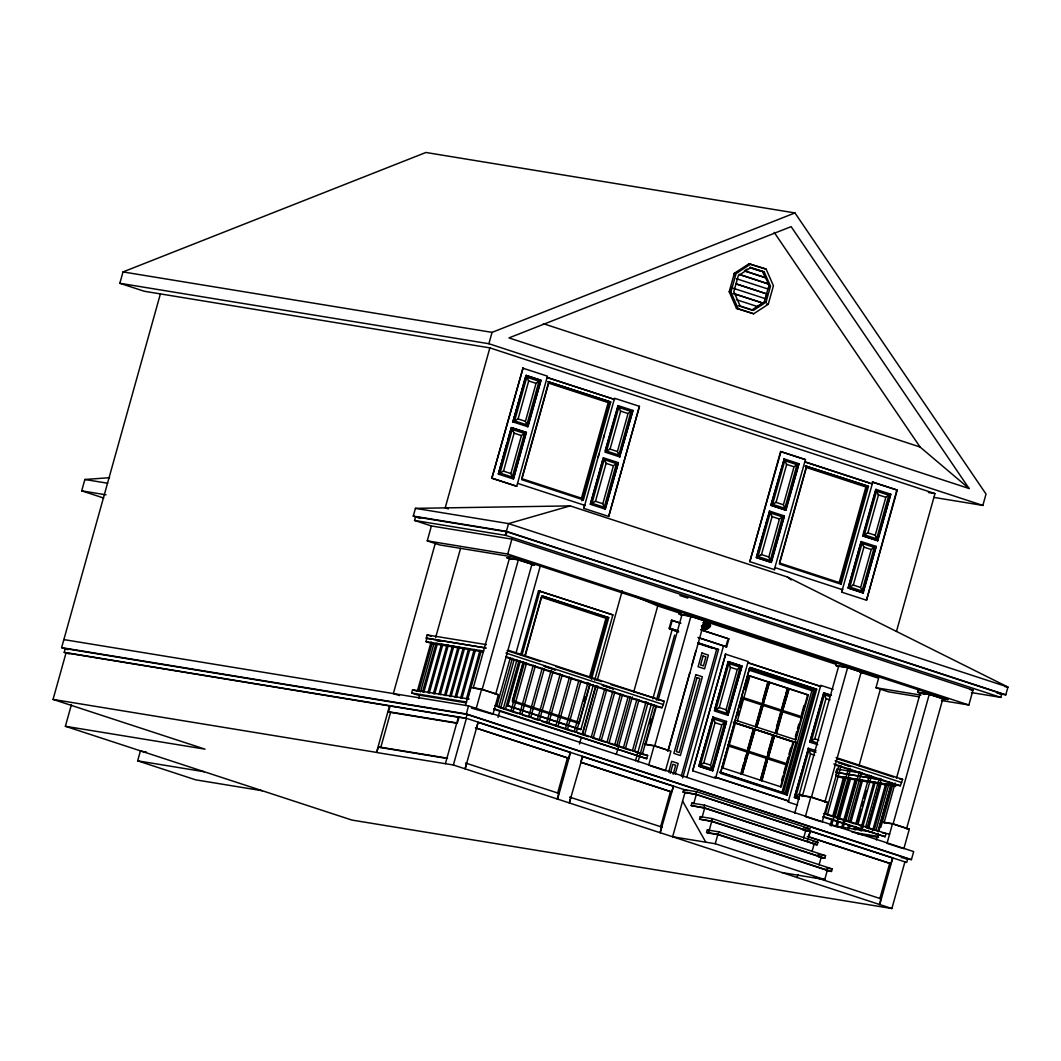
<?xml version="1.0" encoding="UTF-8"?>
<svg xmlns="http://www.w3.org/2000/svg" width="1061" height="1061" viewBox="0 0 1061 1061"><rect width="100%" height="100%" fill="white"/><g stroke="black" fill="none" stroke-linecap="round" stroke-linejoin="round"><path stroke-width="1.5" d="M896.492 631.401L934.98 493.577L489.864 347.875L144.256 291.258L119.84 283.274L123.01 271.921L425.912 152.479L794.954 212.929L986.027 494.068L982.857 505.421L933.866 497.397M103.66 498.033L81.697 490.845L84.867 479.492L109.548 477.689M67.877 649.69L61.618 647.634L160.383 293.91M69.177 653.881L64.217 652.369L65.278 648.589L467.065 714.411L907.765 858.667L906.704 862.447L807.315 830.034M71.432 704.557L65.371 726.281L205.038 749.159L53.05 699.411L66.047 652.86L458.989 717.316L457.397 722.992L388.538 711.719L390.116 706.042M262.306 790.75L195.662 779.835L137.651 760.843L140.357 751.108L146.498 752.116M420.222 518.365L413.273 516.097L415.435 508.352L570.155 505.898L787.289 576.972L1007.95 687.077L1005.788 694.809L999.25 693.748M941.492 700.512L968.865 704.995L973.017 690.088L511.893 539.147L431.403 525.964L414.559 520.447L415.567 516.84L506.999 531.826L1001.823 693.788L1000.815 697.395L971.425 692.581M941.836 698.536L948.269 699.584L511.959 556.773L439.652 544.93L427.251 540.858L431.403 525.964M119.84 283.274L488.882 343.724L492.052 332.372L794.954 212.929M53.05 699.411L376.522 752.395L389.52 705.844M435.249 543.484L393.352 693.576L399.453 695.565M489.864 347.875L445.196 507.874L448.339 508.909M376.522 752.395L378.697 746.917L447.57 758.204M378.697 746.917L380.74 747.581L390.567 712.382L456.23 723.138M486.203 648.112L426.23 638.165L427.132 634.929L486.429 644.637M465.593 702.74L417.079 694.796L411.655 693.019L412.557 689.769L469.148 699.04M482.715 651.812L431.429 643.417L425.991 641.64L426.907 638.39M418.671 698.377L419.559 695.18M420.448 691.984L433.816 644.12M435.594 637.727L460.554 548.365M436.124 643.205L422.543 691.852L423.883 692.077L437.464 643.43M441.509 644.093L427.928 692.74L429.281 692.952L442.861 644.306M491.853 478.206L522.993 368.154L491.853 478.206L516.72 486.27L547.463 376.164L522.596 368.087M507.662 440.713L511.322 427.596L526.402 432.464L513.418 478.975L526.07 432.411M525.46 376.934L512.914 421.893L527.993 426.774L540.977 380.262L526.296 375.448L512.98 421.907L526.296 375.448M507.728 440.726L511.389 427.61L526.402 432.464M511.72 427.663L498.405 474.121L507.211 442.304L498.405 474.121L513.418 478.975M500.023 473.1L512.211 429.426L524.452 433.432L512.251 477.105L500.023 473.1L503.537 471.097L514.134 433.127L512.211 429.426M514.598 420.885L526.786 377.225L539.028 381.231L526.826 424.891L514.598 420.885L518.113 418.883L528.71 380.912L526.786 377.225M438.896 694.531L452.49 645.884L453.829 646.109L440.249 694.756M444.506 695.446L458.087 646.812L459.426 647.024L445.845 695.671M527.596 426.708L540.977 380.262M468.644 648.536L455.05 697.183L456.402 697.395L469.983 648.748M505.381 534.956L508.551 523.603L570.155 505.898M414.559 520.447L505.991 535.434L506.999 531.826M474.201 649.451L460.62 698.085L461.959 698.31L475.54 649.664M549.054 381.788L521.72 479.678L583.404 499.864L610.725 401.986L547.781 381.575L610.725 401.986M445.395 763.681L458.392 717.13L466.376 718.43L453.379 764.994L377.119 752.594M479.97 650.393L466.389 699.04L467.729 699.252L481.309 650.605M465.474 705.485L470.54 687.342L481.614 689.159L498.405 694.663L492.927 714.305L471.376 708.032M427.251 540.858L507.742 554.054L511.893 539.147M473.206 688.045L509.399 558.431L519.413 560.075M61.618 647.634L466.31 713.934L468.551 705.897L913.667 851.585L911.426 859.635L904.887 858.561M64.217 652.369L466.004 718.191L467.065 714.411M476.124 708.814L481.614 689.159M474.705 688.297L482.158 689.517L518.352 559.903L532.98 564.518M466.681 763.217L465.103 768.893L478.1 722.329L570.566 752.541L557.569 799.092L453.379 764.994M476.906 726.586L477.702 723.748M531.919 564.346L495.739 693.96L482.158 689.517M510.314 657.701L496.734 706.347L498.776 707.024L512.357 658.377M498.033 717.355L499.824 710.976M500.712 707.78L514.081 659.902M515.858 653.523L540.367 565.752M516.946 659.876L503.365 708.523L505.394 709.186L518.988 660.539M520.739 654.465L538.524 590.778L612.887 614.903L594.664 680.167M593.324 684.955L580.884 729.53L579.505 729.305L506.508 705.406L507.887 705.631L520.341 661.056M522.118 654.69L539.89 591.004M523.086 662.356L512.423 700.552L578.112 722.05M524.863 655.99L541.296 597.131L605.95 618.284L589.518 677.157M523.444 662.157L512.41 701.679L579.147 723.522L589.744 685.578M525.208 655.831L541.985 595.765L608.722 617.608L591.507 679.265M510.964 711.016L524.545 662.369M512.994 711.679L526.588 663.032M533.285 665.22L519.704 713.867L521.747 714.544L535.328 665.897M581.481 498.193L608.178 402.61L548.418 383.048L521.733 478.63L582.449 498.511L583.404 499.864M581.813 500.805L609.465 401.774M583.829 508.378L614.571 398.273L639.438 406.336L608.696 516.455L583.829 508.378L584.717 505.195M598.086 457.318L598.974 454.121M603.43 438.166L604.319 434.97M542.237 668.151L528.657 716.798L530.686 717.461L544.266 668.828M603.298 457.768L618.377 462.649L605.393 509.161L590.314 504.293L599.704 470.898M600.035 469.439L602.953 459.241M605.327 450.514L617.94 405.581L632.953 410.435L619.637 456.893M618.284 405.634L604.956 452.092L619.969 456.946M591.998 503.272L604.186 459.612L616.428 463.617L604.226 507.277L591.998 503.272L595.513 501.269L606.11 463.299L604.186 459.612M606.574 451.071L618.762 407.397L631.003 411.403L618.815 455.076L606.574 451.071L610.088 449.068L620.685 411.098L618.762 407.397M604.995 509.094L618.377 462.649M619.571 456.88L632.953 410.435M560.235 674.04L546.654 722.687L548.683 723.363L562.264 674.716M569.505 677.077L555.924 725.724L557.967 726.4L571.547 677.754M578.961 680.181L565.38 728.827L567.423 729.491L581.004 680.844M570.168 752.474L568.59 758.151L567.463 757.965L557.635 793.164L558.762 793.349L557.171 799.026M583.868 701.427L585.208 696.679M590.513 677.647L607.343 617.383L542.158 596.043M579.465 744.013L581.242 737.634M582.131 734.437L595.5 686.56M597.29 680.181L622.237 590.805M582.489 734.424L596.07 685.777L598.112 686.44L584.518 735.087M581.083 760.697L582.675 756.506L569.28 802.991L570.858 797.315L569.744 797.129L661.719 827.049L660.128 832.726L557.569 799.092M604.81 688.642L591.229 737.289L593.258 737.952L606.839 689.305M599.24 739.902L612.82 691.255L614.85 691.931L601.269 740.578M729.199 291.775L734.358 273.274L748.96 263.791L766.135 269.136L773.429 285.794L768.257 304.282L753.668 313.777L736.493 308.433L729.199 291.775L730.896 292.054L738.191 308.711L753.668 313.777M730.167 291.457L731.48 286.775M730.896 292.054L736.069 273.552L750.657 264.07M620.539 693.788L606.958 742.435L608.987 743.098L622.568 694.451M628.271 696.321L614.69 744.968L616.733 745.631L630.314 696.984M616.308 754.358L632.343 696.905M633.682 692.117L657.74 605.937L634.08 595.858M636.971 699.159L623.391 747.806L625.42 748.482L639.001 699.836M678.496 631.176L669.226 628.139L671.441 620.234L680.088 622.94M669.226 628.139L670.008 628.271L672.223 620.367M635.539 760.737L651.481 703.655M652.807 698.907L672.289 629.133L669.889 628.749M738.416 305.701L751.758 310.064L764.344 301.881L766.228 295.117M735.883 283.871L766.559 293.91L768.336 287.571M765.22 298.725L767.222 294.016L736.559 283.977M767.912 289.109L769.45 286.046L768.535 283.95L739.093 274.308M751.758 310.064L753.456 310.342L766.042 302.16L770.485 286.218L764.199 271.868L749.822 267.332L763.164 271.696L765.856 277.823L745.366 271.218M638.006 761.957L653.961 704.729M682.289 615.208L679.252 614.213L680.128 611.056M649.823 723.881L651.149 719.119M656.467 700.101L674.61 635.088M642.409 754.039L655.99 705.393M656.335 706.586L645.738 744.53L654.69 745.989L668.258 750.432L704.451 620.818L705.512 620.99M658.099 700.26L681.931 614.903L691.944 616.547M493.697 709.186L646.719 758.695L647.634 755.459L495.036 705.512M505.739 657.17L658.404 707.143L661.984 707.727L663.337 704.557L664.239 701.308L508.431 650.313M648.656 765.286L654.146 745.631L670.937 751.135L665.446 770.777L650.181 765.777M654.69 745.989L690.883 616.375L704.451 620.818M667.78 751.387L689.769 672.647M691.984 664.716L695.817 650.977M668.682 772.01L671.666 761.321L678.178 763.443L675.194 774.132M670.327 773.283L672.833 764.291L675.685 765.22L673.165 774.212M660.128 832.726L673.523 786.241L671.547 791.851L670.433 791.665L660.592 826.877L661.719 827.049M681.321 776.015L716.732 649.173L718.522 649.465L682.674 777.885M686.772 777.501L723.509 645.91L724.292 646.03M826.134 870.577L831.479 871.452L832.182 868.946L718.881 831.864L707.302 829.954L706.599 832.461L708.456 833.071L711.719 821.439L699.557 819.145L700.26 816.638L702.117 817.249L704.676 808.111L691.175 805.591L691.865 803.097L693.735 803.707L696.281 794.57L683.059 792.103L683.761 789.596L696.52 791.678L809.822 828.774L809.132 831.28L804.689 830.551M684.929 792.713L672.634 836.758L715.247 843.734L824.742 879.582L827.288 870.444M698.668 637.78L725.883 646.679L727.647 640.367M774.702 569.73L749.822 561.654L780.578 451.535L805.445 459.612L774.291 569.664M725.883 646.679L726.666 646.812L728.88 638.908L700.552 629.637M780.976 451.601L749.822 561.654M692.674 770.803L725.658 654.146L692.674 770.803L715.578 778.243L748.164 661.52L725.26 654.08M765.26 525.765L756.307 557.555L771.4 562.423L784.384 515.911L769.291 511.044M765.631 524.161L769.702 511.11L756.374 557.569M770.883 505.341L784.278 458.896L770.949 505.354L785.976 510.222L798.96 463.71L783.88 458.829M698.854 766.241L713.019 716.997L698.92 766.254L712.767 770.724L726.533 721.427L712.621 716.931M714.716 709.451L728.138 661.6L741.984 666.083L727.886 715.326M728.483 661.666L714.371 710.91L728.217 715.393M758.005 556.548L770.193 512.874L782.421 516.879L770.233 560.553L758.005 556.548L761.506 554.545L772.116 516.574L770.193 512.874M772.58 504.333L784.769 460.673L796.997 464.678L784.808 508.338L772.58 504.333L776.082 502.33L786.692 464.36L784.769 460.673M700.472 765.114L713.39 718.827L724.65 722.514L711.719 768.801L700.472 765.114L703.828 762.872L715.074 722.621L713.39 718.827M715.923 709.769L728.841 663.483L740.101 667.17L727.17 713.456L715.923 709.769L719.278 707.528L730.525 667.289L728.841 663.483M683.059 792.103L695.817 794.185L696.52 791.678M712.355 770.657L726.533 721.427M727.806 715.326L741.984 666.083M770.989 562.357L784.384 515.911M785.564 510.155L798.96 463.71M691.175 805.591L703.92 807.686L704.623 805.18L817.925 842.275L817.235 844.768L813.203 844.118M720.751 772.368L749.278 668.722L813.92 689.875L785.047 793.296L783.323 792.846L811.851 690.671L813.92 689.875M792.395 741.878L793.774 742.09L781.254 786.957L722.17 767.726L723.469 763.058M724.345 759.941L726.52 752.156M732.952 729.093L728.602 744.676L747.886 750.936L753.973 729.132L793.084 741.984L786.997 763.787M806.771 466.15L779.437 564.041L841.121 584.226L868.455 486.336L805.498 465.938L868.455 486.336M738.071 715.936L739.371 711.255M740.233 708.138L742.408 700.353M745.366 689.769L749.278 675.751L808.363 694.968L795.843 739.835L795.153 739.716L801.241 717.912M743.191 698.854L743.191 697.554L762.488 703.814L768.575 682.011L767.885 681.891L762.66 700.578M749.968 675.857L737.448 720.711L736.758 720.605L795.843 739.835M699.557 819.145L711.52 821.108L712.223 818.601L825.538 855.683L824.835 858.19L820.219 857.434M715.247 843.734L717.806 834.609L708.456 833.071M706.599 832.461L718.178 834.357L718.881 831.864M741.201 772.315L743.814 762.965M744.676 759.848L745.989 755.18M747.634 749.265L753.283 729.013L753.973 729.132M741.108 773.92L747.196 752.116M747.541 750.87L753.628 729.066L734 722.753M728.257 744.623L728.947 744.729L728.257 745.923L747.541 752.183L741.453 773.986L740.764 773.867M761.016 706.493L755.366 726.745L756.042 726.865L762.143 705.061L742.846 698.801M755.711 726.798L761.798 704.995M762.143 703.748L768.23 681.944M757.183 725.591L762.832 705.34L781.599 711.427L775.511 733.231L774.822 733.124M786.042 692.939L787.355 688.257L788.031 688.377L781.944 710.18L763.177 704.093L769.265 682.289M760.671 778.681L766.321 758.443L767.01 758.549L760.923 780.352L760.233 780.246M767.965 752.514L772.753 735.379L773.442 735.498L767.355 757.302L766.665 757.196M760.578 780.299L766.665 758.496M767.01 757.249L773.098 735.445M776.559 726.891L780.909 711.308L781.599 711.427M781.692 708.509L785.18 696.056M761.612 780.644L767.275 760.392M775.167 733.178L781.254 711.374M781.599 710.127L787.686 688.324L749.278 675.751M776.214 733.522L782.302 711.706L801.585 717.965L801.93 716.719L782.647 710.472L789.079 688.722L782.647 710.472M781.599 780.538L782.899 775.896M783.761 772.806L785.922 765.074M786.785 761.984L788.071 757.342M788.946 754.252L790.67 748.058M780.564 786.838L786.652 765.034M786.307 764.981L787.342 763.84L768.058 757.594L774.49 735.843L768.403 757.647L767.713 757.527M795.326 736.506L796.625 731.865M797.487 728.774L798.787 724.132M801.373 714.862L803.973 705.578M801.585 716.666L807.673 694.862L788.734 688.655M839.211 582.555L865.895 486.972L806.148 467.41L779.45 562.993L840.166 582.874L841.121 584.226M840.166 582.874L867.182 486.137M796.108 741.878L781.944 792.62L719.371 772.143M897.261 490.102L872.394 482.039L897.261 490.102L866.519 600.221L841.638 592.144L842.54 588.961M872.792 482.105L841.638 592.144M787.116 795.113L786.095 793.641L815.312 688.974L816.691 689.199L787.116 795.113L720.379 773.27L749.955 667.356L816.691 689.199M861.121 541.534L876.2 546.415L863.216 592.927L848.124 588.059L857.513 554.664M857.858 553.205L860.776 543.007M863.137 534.28L875.763 489.346L890.776 494.201L877.792 540.712L862.699 535.845L877.792 540.712M848.19 588.059L861.187 541.548M863.11 535.911L876.094 489.4M849.821 587.038L862.009 543.378L874.237 547.383L862.049 591.043L849.821 587.038L853.323 585.035L863.933 547.065L862.009 543.378M864.397 534.837L876.585 491.163L888.813 495.169L876.625 538.842L864.397 534.837L867.898 532.834L878.508 494.864L876.585 491.163M794.357 797.501L808.522 748.27L794.424 797.514L798.92 798.986M817.713 744.676L809.808 742.156L823.641 692.873L831.479 695.379M823.973 692.926L809.875 742.169M798.787 797.288L795.975 796.373L808.893 750.087L815.922 752.395M817.05 742.872L811.426 741.029L824.344 694.743L829.967 696.586M794.716 813.256L799.782 795.127L810.869 796.944L827.66 802.434L822.169 822.076M839.012 666.507L835.975 665.512L836.85 662.356M848.667 667.846L838.654 666.202L802.461 795.83L811.413 797.288L824.981 801.731L861.174 672.117L862.235 672.289M862.805 592.86L876.2 546.415M877.381 540.646L890.776 494.201M810.869 796.944L805.379 816.585L820.644 821.585M896.85 490.036L866.519 600.221M811.413 797.288L847.606 667.674L861.174 672.117M803.654 838.018L805.776 830.405L802.739 829.914M807.766 840.352L810.365 831.042L808.389 836.652L890.789 863.614L892.765 858.004L879.768 904.569L660.526 832.792M798.243 874.489L796.983 877.527M812.036 851.559L814.158 843.959M881.519 779.862L835.962 772.289L836.864 769.053L862.513 773.244M895.656 786.466L841.161 777.527L835.736 775.763L836.638 772.514M825.445 813.946L839.026 765.313M827.487 814.623L841.068 765.976M819.079 864.887L821.201 857.275L818.27 856.797M830.1 825.617L831.851 819.344M832.726 816.201L843.681 776.97M831.439 825.843L845.02 777.196M834.994 817.076L848.575 768.429M837.023 817.739L850.617 769.092M849.397 777.912L835.803 826.559L837.156 826.771L838.469 822.063M839.344 818.933L850.736 778.124M918.959 696.812L888.375 691.799L875.962 687.74L878.614 678.244L859.821 672.09M855.405 778.602L841.718 827.527L843.071 827.739L856.651 779.092M858.972 765.83L880.365 689.186M848.601 825.365L847.726 828.508L849.065 828.721L849.941 825.591M849.476 822.222L861.307 779.862M850.816 822.447L862.646 780.074M855.139 826.439L854.264 829.583L855.604 829.795L856.479 826.665M869.423 775.259L855.842 823.893L857.872 824.569L871.452 775.923M857.792 821.957L861.307 809.397M862.182 806.254L863.495 801.546M864.37 798.416L866.558 790.564M873.919 781.93L860.338 830.577L861.678 830.79L875.259 782.143M865.67 827.116L879.251 778.469L881.293 779.132L867.712 827.779M867.222 828.416L879.927 782.912L881.267 783.124L868.561 828.641M872.553 830.935L885.696 783.854L887.036 784.079L874.33 829.583M889.542 781.838L875.962 830.484L877.991 831.148L891.585 782.501M878.15 831.851L891.293 784.769L892.633 784.994L880.802 827.355M876.386 839.954L878.097 833.8M878.946 830.776L881.439 821.851L892.513 823.668L909.317 829.158L903.826 848.813M920.669 693.231L917.632 692.236L918.508 689.08M895.139 783.031L884.118 822.554L891.572 823.774M896.465 778.297L920.298 692.939L930.325 694.584M822.832 816.93L885.099 836.718L886.001 833.482L824.238 813.256M834.874 764.901L896.77 785.167L900.351 785.75L902.619 779.344L836.081 757.567M892.513 823.668L887.036 843.309L902.301 848.309M890.789 863.614L889.675 863.442L879.848 898.64L880.962 898.826L879.383 904.502M942.831 698.841L906.638 828.455L893.07 824.012L929.25 694.398L943.892 699.013M65.371 726.281L351.867 820.06L891.877 908.521L904.874 861.97M702.05 628.457L704.013 627.011L701.931 628.298M703.032 625.154L704.385 624.04L703.191 625.168M703.443 626.958L702.117 628.046M709.265 623.722C711.838 626.322 706.958 629.359 704.491 629.491L707.634 628.231L709.093 626.215C694.093 634.067 716.785 627.409 708.788 623.643M703.191 624.584L704.398 624.093M703.151 624.717L703.801 623.948M740.101 667.17L737.276 669.491L726.042 709.743L727.17 713.456M724.65 722.514L721.825 724.835L710.578 765.087L711.719 768.801M703.788 624.969L704.942 622.701L702.74 622.82M709.093 626.215C702.806 630.751 709.239 620.42 710.286 625.141C707.011 631.308 702.302 623.139 709.371 623.735M709.663 626.308C705.698 630.261 704.066 624.12 708.761 623.788M704.013 627.011L701.666 628.019M539.028 381.231L536.057 383.313L525.447 421.283L526.826 424.891M524.452 433.432L521.468 435.527L510.871 473.498L512.251 477.105M631.003 411.403L628.032 413.498L617.422 451.469L618.815 455.076M616.428 463.617L613.457 465.699L602.847 503.67L604.226 507.277M796.997 464.678L794.026 466.76L783.429 504.731L784.808 508.338M782.421 516.879L779.45 518.975L768.854 556.945L770.233 560.553M888.813 495.169L885.842 497.264L875.245 535.235L876.625 538.842M874.237 547.383L871.267 549.465L860.67 587.436L862.049 591.043M811.426 741.029L814.782 738.788L826.028 698.549L824.344 694.743M795.975 796.373L799.331 794.132L810.577 753.88L808.893 750.087M747.143 269.07L744.464 270.82L765.856 277.823M750.87 267.491L738.284 275.674L733.841 291.616L740.114 305.979L753.456 310.342M757.13 306.576L763.164 303.194L733.721 293.552M735.591 273.128L738.363 271.788M702.7 625.552L701.374 625.937C703.682 627.21 707.82 622.396 703.907 622.197C708.098 622.223 704.769 627.263 701.944 626.149M701.944 626.03L705.154 624.319L704.424 622.21M703.35 629.398L704.424 629.637M706.599 627.383C715.339 624.04 703.576 621.733 706.586 627.502M766.135 269.136L748.96 263.791M764.199 271.868L762.501 271.589L768.535 283.95M734.358 273.274L736.069 273.552M768.787 285.939L770.485 286.218M766.559 293.91L767.222 294.016M764.344 301.881L766.042 302.16M763.164 303.194L733.045 293.446M766.559 304.003L768.257 304.282M736.493 308.433L738.191 308.711M123.01 271.921L492.052 332.372M528.378 380.859L535.712 383.26M639.438 406.336L608.696 516.455M620.353 411.031L627.688 413.445M805.445 459.612L780.578 451.535M517.768 418.83L525.115 421.23M786.347 464.307L793.694 466.707M928.455 492.516L934.98 493.577M871.041 483.63L872.314 483.829L804.848 461.747M513.803 433.06L521.137 435.474M609.757 449.002L617.091 451.416M878.163 494.797L885.511 497.211M603.364 457.782L590.38 504.293M605.778 463.246L613.112 465.646M775.75 502.277L783.084 504.678M503.193 471.031L510.54 473.445M771.771 516.521L779.119 518.922M867.566 532.768L874.914 535.182M595.168 501.216L602.515 503.617M863.588 547.012L870.935 549.412M583.736 505.208L585.009 505.421L517.543 483.339M761.175 554.492L768.509 556.892M415.435 508.352L508.551 523.603L1007.95 687.077L1004.687 686.533M852.991 584.982L860.325 587.383M413.273 516.097L506.389 531.349L1005.788 694.809M841.453 589.571L842.726 589.783L775.259 567.701M84.867 479.492L107.585 483.219M81.697 490.845L106.034 494.837M531.428 564.532L534.598 565.049L517.808 559.545L506.72 557.728L509.757 558.723M679.252 614.213L690.34 616.017L707.13 621.521L703.96 621.003M612.887 614.903L538.524 590.778M604.956 616.998L608.722 617.608M728.88 638.908L701.334 630.022M835.975 665.512L847.049 667.316L863.84 672.82L860.683 672.303M996.916 692.992L1001.823 693.788M969.807 689.57L973.017 690.088M917.632 692.236L928.707 694.053L945.497 699.544L942.34 699.027M875.962 687.74L920.948 695.114M730.18 667.223L736.944 669.438M768.933 682.236L769.61 682.342L763.177 704.093M806.997 694.743L808.363 694.968M825.683 698.483L830.073 699.875M426.23 638.165L485.527 647.886M437.145 640.95L440.342 641.481M425.991 641.64L483.697 651.083M761.798 703.695L762.488 703.814M761.453 704.942L762.143 705.061M762.488 705.286L763.177 705.393L756.745 727.143M781.267 710.074L781.944 710.18M781.957 711.652L782.647 711.772L776.559 733.575L775.87 733.456M801.241 716.613L801.93 716.719M800.896 717.859L801.585 717.965M718.947 707.475L725.697 709.69M664.239 701.308L610.977 684.61M734.689 722.873L735.379 722.979L722.859 767.832L722.17 767.726M814.45 738.735L818.84 740.114M714.729 722.568L721.48 724.782M495.248 694.146L498.405 694.663M810.233 753.827L814.623 755.207M411.655 693.019L466.628 702.024M747.196 750.817L747.886 750.936M748.244 751.161L748.933 751.268L755.021 729.464L748.589 751.215L767.355 757.302M63.859 639.597L468.551 705.897M746.851 752.063L747.541 752.183M747.899 752.408L748.589 752.514L742.156 774.265L748.244 752.461L767.01 758.549M899.635 778.854L902.619 779.344M767.7 758.827L761.957 780.697L761.267 780.578M786.652 763.734L787.342 763.84M835.962 772.289L882.447 779.901M644.65 744.079L654.146 745.631M835.736 775.763L895.033 785.472M703.496 762.819L710.247 765.034M645.247 755.061L647.634 755.459M798.999 794.079L802.036 795.021M824.49 801.917L827.66 802.434M906.147 828.641L909.317 829.158M380.74 747.581L444.798 758.084M882.42 832.898L889.609 834.065M831.996 825.485L870.802 831.837M691.865 803.097L704.623 805.18M852.116 832.169L877.977 836.413M857.54 833.946L878.561 837.394M803.814 827.792L809.822 828.774M700.26 816.638L712.223 818.601M813.15 841.492L817.925 842.275M901.227 857.593L906.134 858.402M818.058 854.463L825.538 855.683M826.4 868.004L832.182 868.946M137.651 760.843L204.296 771.758M782.116 872.593L824.742 879.582M750.406 267.876L759.371 270.807M739.915 274.693L767.872 283.844M736.361 278.672L768.575 289.215M733.018 288.181L765.883 298.831M736.4 299.679L757.793 306.682M543.404 323.711L920.046 446.999L969.104 488.524L508.975 337.915L791.135 226.643L969.104 488.524M488.882 343.724L982.857 505.421M547.118 377.384L614.584 399.466L547.423 377.689M805.14 462.052L869.463 483.113M553.444 384.029L584.558 394.161M805.272 466.416L820.697 471.455M845.1 479.492L859.251 484.081M525.898 375.382L540.646 380.196M771.294 505.407L785.976 510.222M756.718 557.622L771.4 562.423M848.535 588.126L863.216 592.927M492.251 478.272L516.72 486.27M505.991 535.434L1000.815 697.395M679.929 595.5L687.807 598.072M507.742 554.054L968.865 704.995M657.74 605.937L681.242 613.629M704.743 621.322L836.32 664.398M507.781 557.914L512.41 559.426M680.313 614.385L681.931 614.903M837.036 665.685L838.654 666.202M918.693 692.409L920.298 692.939M921.81 693.43L924.821 694.411M671.441 620.234L680.883 623.324M670.008 628.271L677.767 630.804M697.926 637.409L726.666 646.812M670.26 629.054L678.019 631.6M669.358 628.908L678.669 631.958M698.138 642.794L718.522 649.465M697.913 643.019L716.732 649.173M698.363 643.603L712.475 648.218M833.164 689.345L820.763 685.34L788.164 802.063L797.58 805.074M747.872 662.595L820.856 686.494L748.045 662.873M543.232 596.985L561.853 603.086M586.68 611.216L597.555 614.77M750.127 667.634L815.312 688.974M757.408 670.605L794.662 682.807M728.071 661.6L741.639 666.029M823.575 692.86L831.148 695.326M811.851 690.671L749.278 670.194L749.278 668.722M808.124 748.204L816.028 750.724M507.105 650.605L540.155 661.427M555.884 666.573L601.534 681.52M837.792 758.854L893.495 777.09M505.951 653.045L663.337 704.557M835.166 760.803L901.704 782.58M544.412 666.295L555.433 669.889M602.648 685.353L613.669 688.96M838.88 762.673L849.715 766.228M543.961 666.215L554.983 669.823M602.197 685.273L613.218 688.881M838.429 762.607L850.816 766.652M506.177 656.719L661.984 707.727M833.813 763.973L900.351 785.75M427.132 634.929L431.204 636.255M767.355 758.774L786.997 765.087M799.782 795.127L802.832 796.121M881.439 821.851L884.489 822.845M720.392 772.129L786.095 793.641M699.265 766.307L712.767 770.724M794.755 797.567L799.265 799.039M507.887 705.631L580.884 729.53M715.857 777.222L788.853 801.121L714.491 776.997M499.28 707.475L518.086 713.629M522.781 715.167L527.489 716.705M532.184 718.244L536.879 719.782M541.587 721.321L572.913 731.586M577.622 733.124L588.59 736.719M593.285 738.257L605.818 742.355M608.961 743.376L630.897 750.565M635.353 752.024L644.054 754.862M823.734 813.681L854.622 823.8M859.264 825.312L863.893 826.824M866.983 827.845L874.702 830.365M494.134 708.748L646.719 758.695M823.323 816.506L885.099 836.718M412.557 689.769L416.628 691.109M466.31 713.934L911.426 859.635M466.004 718.191L687.634 790.737M582.277 756.44L673.125 786.174M809.981 830.975L892.381 857.938M695.817 794.185L809.132 831.28M694.424 793.96L807.726 831.042M568.59 758.151L475.394 727.833L567.463 757.965M580.699 762.116L671.547 791.851M581.136 762.435L670.433 791.665M807.275 836.466L889.675 863.442M703.92 807.686L817.235 844.768M702.806 807.501L816.108 844.596M388.538 711.719L390.567 712.382M711.52 821.108L824.835 858.19M709.849 820.829L823.15 857.911M707.302 829.954L709.159 830.577M718.178 834.357L831.479 871.452M715.936 833.999L829.251 871.081M465.567 763.031L558.762 793.349M814.119 876.943L880.962 898.826M879.768 904.569L891.877 908.521M787.289 576.972L791.241 579.916M774.185 232.372L920.046 446.999M682.581 801.095L705.817 842.195M734.212 273.804L734.517 275.887M430.991 642.369L417.411 691.016L418.763 691.228L432.344 642.595L430.991 642.369M446.999 644.995L433.418 693.642L434.758 693.854L448.339 645.207L446.999 644.995M463.312 647.661L449.718 696.308L451.071 696.533L464.652 647.886L463.312 647.661M550.991 671.016L537.41 719.663L539.439 720.326L553.02 671.693L550.991 671.016M587.834 683.085L574.253 731.732L576.295 732.395L589.876 683.748L587.834 683.085M645.977 702.117L632.396 750.764L634.425 751.427L648.006 702.78L645.977 702.117M695.87 674.637L673.881 753.39L680.38 755.525L702.369 676.772L695.87 674.637M701.918 652.979L698.085 666.719L704.584 668.841L708.416 655.101L701.918 652.979M697.037 677.621L676.374 751.612L679.226 752.541L699.875 678.549L697.037 677.621M703.085 655.95L700.578 664.942L703.416 665.87L705.923 656.878L703.085 655.95M859.37 771.957L845.789 820.604L847.819 821.28L861.399 772.633L859.37 771.957M734.663 722.528L733.297 722.302L797.235 743.005L734.663 722.528"/></g></svg>
